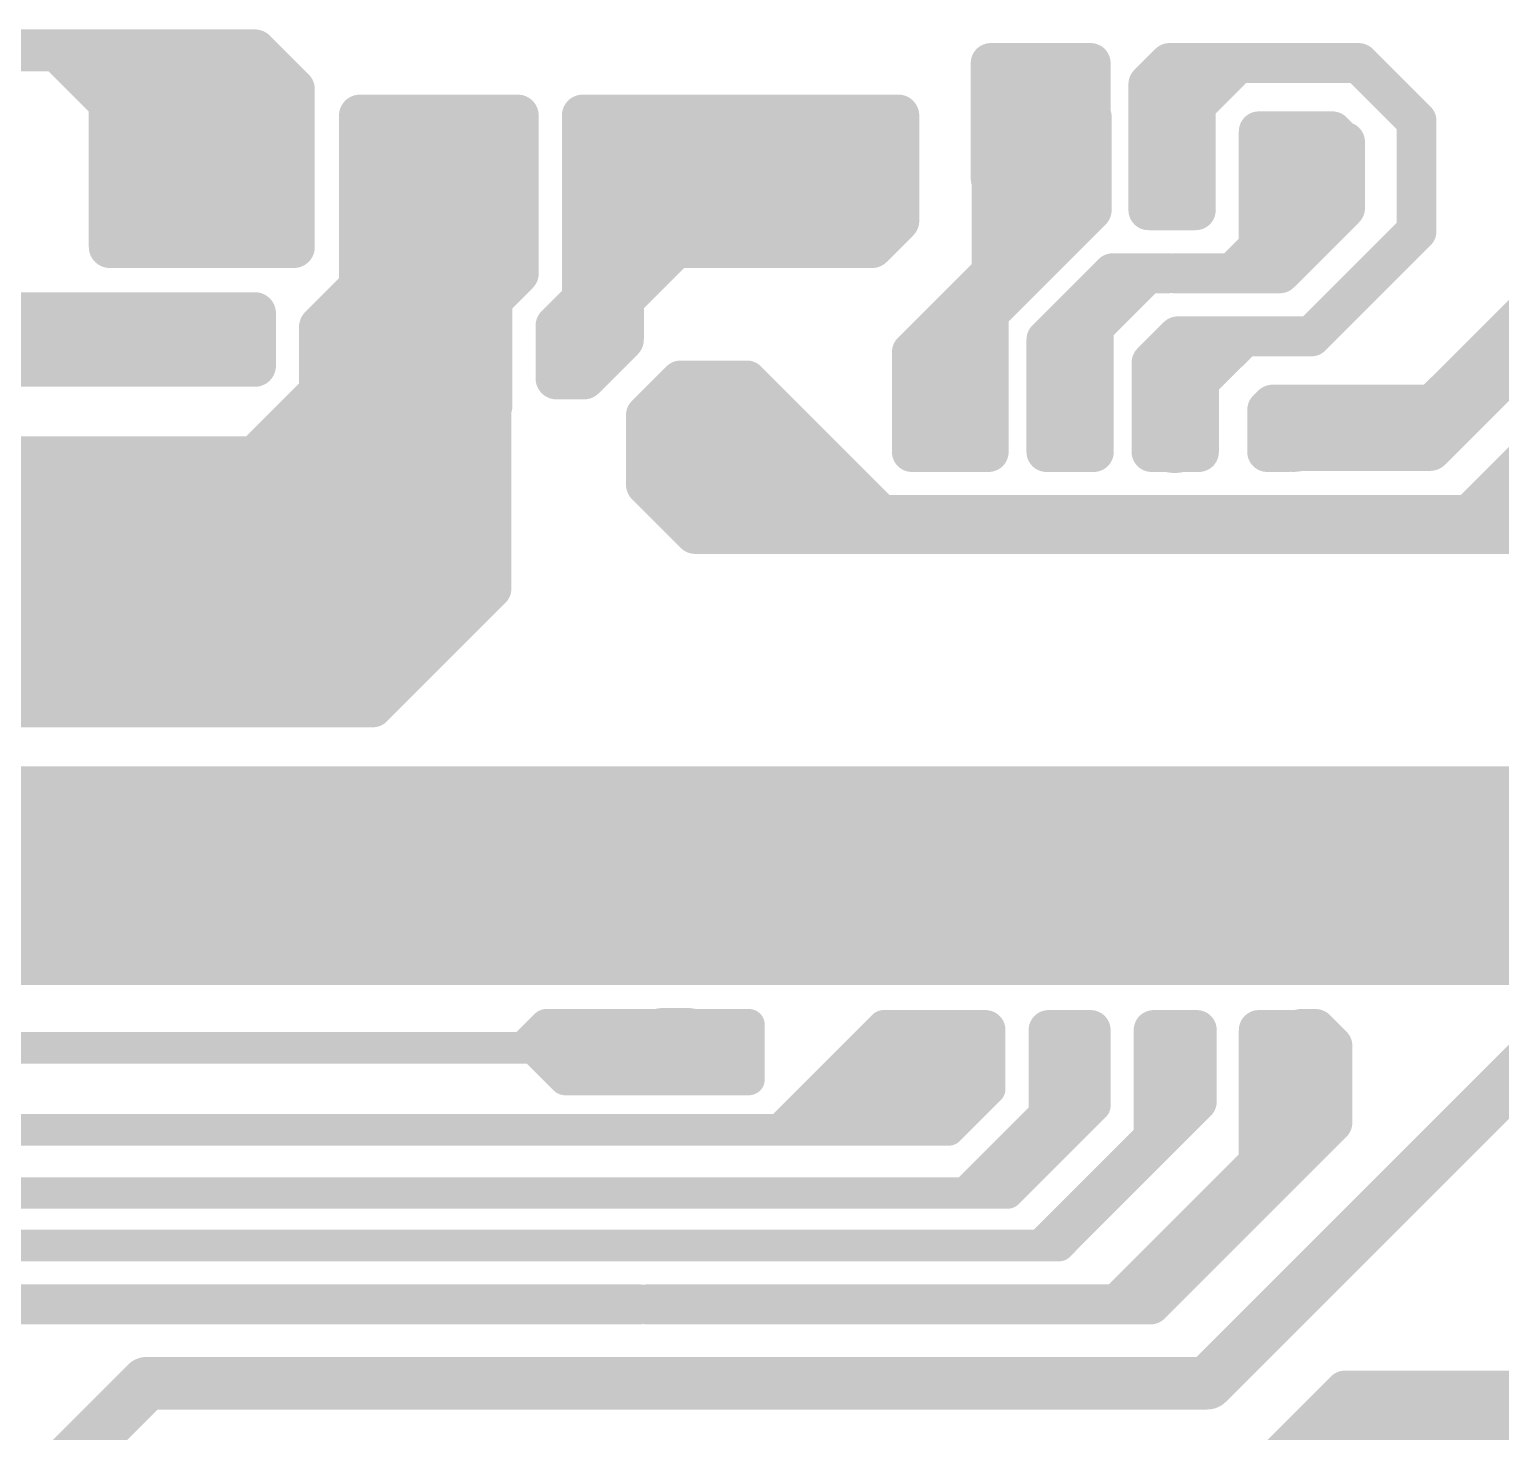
# Model space of a CAD drawing. Extents: x 13 to 23.9, y 0.2 to 11.6.
# Drawn here: x 17.61 to 19.01, y 10.198 to 11.532 of the extents above; entities that cross this region are included whole.
import ezdxf

# ---------------------------------------------------------------- set-up
doc = ezdxf.new("R2010")
doc.units = 0
doc.header["$MEASUREMENT"] = 0
doc.layers.add('BOTTOM', color=250, linetype='Continuous')
doc.layers.get('0').off()

# ---------------------------------------------------------------- blocks, each defined once
blk = doc.blocks.new('UNIT_DISC')
at = {"linetype": 'Continuous', "const_width": 0.5}
blk.add_lwpolyline([(0.25, 0, 1), (-0.25, 0, 1)], format="xyb", close=True, dxfattribs=at)
blk = doc.blocks.new('SHAPE_EL_780_780_0_0_0_0')
at = {"xscale": 0.078, "yscale": 0.078, "zscale": 0.078}
blk.add_blockref('UNIT_DISC', (0, 0), dxfattribs=at)
blk = doc.blocks.new('P_EX78Y78D16A')
at = {"layer": 'BOTTOM'}
blk.add_blockref('SHAPE_EL_780_780_0_0_0_0', (0, 0), dxfattribs=at)
blk = doc.blocks.new('J25')
for p in [(18.813, 11.15), (18.813, 10.55)]:
    blk.add_blockref('P_EX78Y78D16A', p)
blk = doc.blocks.new('SHAPE_OV_780_1000_0_0_0_0')
at = {"linetype": 'Continuous', "const_width": 0.078}
blk.add_lwpolyline([(0, -0.011), (0, 0.011)], dxfattribs=at)
at = {"xscale": 0.078, "yscale": 0.078, "zscale": 0.078}
for p in [(0, 0.011), (0, -0.011)]:
    blk.add_blockref('UNIT_DISC', p, dxfattribs=at)
blk = doc.blocks.new('P_OX78Y100D17A')
at = {"layer": 'BOTTOM'}
blk.add_blockref('SHAPE_OV_780_1000_0_0_0_0', (0, 0), dxfattribs=at)
blk = doc.blocks.new('Q18')
for p in [(18.6, 11.4), (18.7, 11.4), (18.8, 11.4)]:
    blk.add_blockref('P_OX78Y100D17A', p)
blk = doc.blocks.new('SHAPE_OV_1600_1300_0_0_0_0')
at = {"linetype": 'Continuous', "const_width": 0.13}
blk.add_lwpolyline([(-0.015, 0), (0.015, 0)], dxfattribs=at)
at = {"xscale": 0.13, "yscale": 0.13, "zscale": 0.13}
for p in [(-0.015, 0), (0.015, 0)]:
    blk.add_blockref('UNIT_DISC', p, dxfattribs=at)
blk = doc.blocks.new('P_OX160Y130D18A')
at = {"layer": 'BOTTOM'}
blk.add_blockref('SHAPE_OV_1600_1300_0_0_0_0', (0, 0), dxfattribs=at)
blk = doc.blocks.new('Q17')
for p in [(17.801, 11.399), (18, 11.4), (18.201, 11.399)]:
    blk.add_blockref('P_OX160Y130D18A', p)
blk = doc.blocks.new('SHAPE_EL_1100_1100_0_0_0_0')
at = {"xscale": 0.11, "yscale": 0.11, "zscale": 0.11}
blk.add_blockref('UNIT_DISC', (0, 0), dxfattribs=at)
blk = doc.blocks.new('P_EX110Y110D17A')
at = {"layer": 'BOTTOM'}
blk.add_blockref('SHAPE_EL_1100_1100_0_0_0_0', (0, 0), dxfattribs=at)
blk = doc.blocks.new('R42')
for p in [(18.362, 11.4), (18.362, 10.7)]:
    blk.add_blockref('P_EX110Y110D17A', p)
blk = doc.blocks.new('SHAPE_EL_1600_1600_0_0_0_0')
at = {"xscale": 0.16, "yscale": 0.16, "zscale": 0.16}
blk.add_blockref('UNIT_DISC', (0, 0), dxfattribs=at)
blk = doc.blocks.new('P_EX160Y160D18A')
at = {"layer": 'BOTTOM'}
blk.add_blockref('SHAPE_EL_1600_1600_0_0_0_0', (0, 0), dxfattribs=at)
blk = doc.blocks.new('FZ1')
for p in [(17.8, 10.975), (17.8, 10.075)]:
    blk.add_blockref('P_EX160Y160D18A', p)
blk = doc.blocks.new('J24')
for p in [(18.7, 11.149), (18.7, 10.549)]:
    blk.add_blockref('P_EX78Y78D16A', p)
blk = doc.blocks.new('J21')
for p in [(18.6, 11.15), (18.6, 10.55)]:
    blk.add_blockref('P_EX78Y78D16A', p)
blk = doc.blocks.new('J20')
for p in [(18.5, 11.15), (18.5, 10.55)]:
    blk.add_blockref('P_EX78Y78D16A', p)
blk = doc.blocks.new('J19')
for p in [(17.737, 11.237), (18.137, 11.237)]:
    blk.add_blockref('P_EX78Y78D16A', p)
blk = doc.blocks.new('SHAPE_OV_1000_780_0_0_0_0')
at = {"linetype": 'Continuous', "const_width": 0.078}
blk.add_lwpolyline([(-0.011, 0), (0.011, 0)], dxfattribs=at)
at = {"xscale": 0.078, "yscale": 0.078, "zscale": 0.078}
for p in [(-0.011, 0), (0.011, 0)]:
    blk.add_blockref('UNIT_DISC', p, dxfattribs=at)
blk = doc.blocks.new('P_OX100Y78D16A')
at = {"layer": 'BOTTOM'}
blk.add_blockref('SHAPE_OV_1000_780_0_0_0_0', (0, 0), dxfattribs=at)
blk = doc.blocks.new('J22')
for name, p in [('P_EX78Y78D16A', (18.225, 11.162)), ('P_OX100Y78D16A', (18.225, 10.562))]:
    blk.add_blockref(name, p)
blk = doc.blocks.new('POLY_S10_L2_26429')
at = {"layer": 'BOTTOM'}
for points in [[(16.987, 11.15), (17.137, 11.075), (16.975, 10.962)], [(17.087, 11.15), (17.137, 11.075), (16.987, 11.15)], [(17.387, 11.087), (17.312, 10.95), (17.137, 11.075)], [(17.45, 11.025), (17.312, 10.95), (17.387, 11.087)], [(16.975, 10.962), (17.137, 11.075), (17.312, 10.95)], [(17.675, 10.887), (17.312, 10.95), (17.687, 11.025)], [(17.687, 11.025), (17.312, 10.95), (17.45, 11.025)], [(17.375, 10.875), (17.312, 10.95), (17.675, 10.887)]]:
    blk.add_solid(points, dxfattribs=at)
blk = doc.blocks.new('POLY_S6_L2_26439')
at = {"layer": 'BOTTOM'}
for points in [[(17.812, 11.512), (17.862, 11.325), (17.637, 11.525)], [(17.637, 11.525), (17.862, 11.325), (17.687, 11.45)], [(17.862, 11.475), (17.862, 11.325), (17.812, 11.512)], [(17.687, 11.45), (17.862, 11.325), (17.687, 11.337)]]:
    blk.add_solid(points, dxfattribs=at)
blk = doc.blocks.new('POLY_S12_L2_26311')
at = {"layer": 'BOTTOM'}
for points in [[(18.075, 11.45), (18.05, 11.275), (17.925, 11.45)], [(17.925, 11.45), (18.05, 11.275), (17.925, 11.287)], [(18.087, 11.3), (18.05, 11.275), (18.075, 11.45)], [(17.887, 11.262), (17.925, 11.287), (17.887, 11.2)], [(17.925, 11.287), (18.05, 11.275), (17.887, 11.2)], [(18.05, 11), (17.837, 11.125), (18.05, 11.275)], [(17.887, 11.2), (18.05, 11.275), (17.837, 11.125)], [(17.325, 11.125), (17.837, 11.125), (17.462, 10.887)], [(17.462, 10.887), (17.837, 11.125), (17.937, 10.887)], [(17.937, 10.887), (17.837, 11.125), (18.05, 11)]]:
    blk.add_solid(points, dxfattribs=at)
blk = doc.blocks.new('POLY_S5_L2_26441')
at = {"layer": 'BOTTOM'}
for points in [[(18.45, 10.687), (17.525, 10.637), (18.287, 10.8)], [(18.287, 10.8), (17.525, 10.637), (17.537, 10.8)], [(18.45, 10.637), (17.525, 10.637), (18.45, 10.687)]]:
    blk.add_solid(points, dxfattribs=at)
blk = doc.blocks.new('POLY_S6_L2_26413')
at = {"layer": 'BOTTOM'}
for points in [[(19.35, 10.775), (18.19, 10.68), (19.27, 10.815)], [(19.27, 10.815), (18.19, 10.68), (18.8, 10.815)], [(18.8, 10.815), (18.19, 10.68), (18.21, 10.8)], [(19.26, 10.685), (18.19, 10.68), (19.35, 10.775)]]:
    blk.add_solid(points, dxfattribs=at)
blk = doc.blocks.new('POLY_S5_L2_26440')
at = {"layer": 'BOTTOM'}
for points in [[(18.437, 11.35), (18.15, 11.312), (18.437, 11.45)], [(18.437, 11.45), (18.15, 11.312), (18.15, 11.45)], [(18.412, 11.312), (18.15, 11.312), (18.437, 11.35)]]:
    blk.add_solid(points, dxfattribs=at)
blk = doc.blocks.new('POLY_S17_L2_26325')
at = {"layer": 'BOTTOM'}
for points in [[(18.875, 10.237), (19.112, 9.925), (18.787, 10.162)], [(19.262, 10.237), (19.112, 9.925), (18.875, 10.237)], [(19.337, 10.162), (19.112, 9.925), (19.262, 10.237)], [(18.375, 9.912), (18.625, 10.162), (18.387, 9.7)], [(18.387, 9.7), (18.625, 10.162), (18.475, 9.65)], [(18.475, 9.65), (18.625, 10.162), (18.487, 9.65)], [(18.487, 9.65), (18.625, 10.162), (18.512, 9.737)], [(18.512, 9.737), (18.625, 10.162), (18.525, 9.762)], [(18.525, 9.762), (18.625, 10.162), (18.762, 9.925)], [(18.787, 10.162), (19.112, 9.925), (18.625, 10.162)], [(19.112, 9.925), (18.762, 9.925), (18.625, 10.162)], [(19.337, 10), (19.112, 9.925), (19.337, 10.162)], [(19.262, 9.925), (19.112, 9.925), (19.337, 10)], [(18.612, 9.762), (18.525, 9.762), (18.762, 9.925)], [(18.512, 9.675), (18.487, 9.65), (18.512, 9.737)]]:
    blk.add_solid(points, dxfattribs=at)
blk = doc.blocks.new('POLY_S13_L2_26326')
at = {"layer": 'BOTTOM'}
for points in [[(20.05, 10.537), (19.437, 9.525), (19.35, 9.837)], [(20.15, 10.262), (19.437, 9.525), (20.05, 10.537)], [(20.112, 10.2), (19.437, 9.525), (20.15, 10.262)], [(18.812, 9.837), (19.35, 9.837), (18.687, 9.7)], [(19.35, 9.837), (19.437, 9.525), (18.687, 9.7)], [(18.512, 9.712), (18.662, 9.7), (18.425, 9.662)], [(18.425, 9.662), (18.662, 9.7), (18.425, 9.587)], [(18.425, 9.587), (18.662, 9.7), (18.475, 9.55)], [(18.475, 9.55), (18.662, 9.7), (18.537, 9.525)], [(18.537, 9.525), (18.662, 9.7), (19.437, 9.525)], [(18.687, 9.7), (19.437, 9.525), (18.662, 9.7)]]:
    blk.add_solid(points, dxfattribs=at)

msp = doc.modelspace()

# ---------------------------------------------------------------- linework, layer by layer
at = {"layer": 'BOTTOM', "linetype": 'Continuous'}
for points, const_width in [([(16.762, 11.512), (17.825, 11.512)], 0.04), ([(17.637, 11.512), (17.687, 11.462)], 0.04), ([(17.825, 11.512), (17.862, 11.475)], 0.04), ([(18.525, 11.5), (18.595, 11.5)], 0.038), ([(18.525, 11.39), (18.525, 11.5)], 0.038), ([(18.53, 11.475), (18.555, 11.5)], 0.038), ([(18.555, 11.5), (18.62, 11.5)], 0.038), ([(18.62, 11.395), (18.62, 11.5)], 0.038), ([(18.675, 11.48), (18.695, 11.5)], 0.038), ([(18.695, 11.5), (18.79, 11.5)], 0.038), ([(18.7, 11.462), (18.738, 11.5)], 0.038), ([(18.72, 11.46), (18.76, 11.5)], 0.038), ([(18.738, 11.5), (18.875, 11.5)], 0.038), ([(18.76, 11.5), (18.825, 11.5)], 0.038), ([(18.875, 11.5), (18.93, 11.445)], 0.038), ([(17.862, 11.325), (17.862, 11.475)], 0.04), ([(18.56, 11.425), (18.56, 11.48)], 0.038), ([(18.56, 11.48), (18.595, 11.48)], 0.038), ([(18.595, 11.425), (18.595, 11.48)], 0.038), ([(18.675, 11.36), (18.675, 11.48)], 0.038), ([(17.687, 11.325), (17.687, 11.462)], 0.04), ([(18.62, 11.36), (18.62, 11.465)], 0.038), ([(18.7, 11.4), (18.7, 11.462)], 0.038), ([(18.72, 11.405), (18.72, 11.46)], 0.038), ([(17.925, 11.45), (18.012, 11.45)], 0.04), ([(17.925, 11.213), (17.925, 11.45)], 0.04), ([(17.987, 11.45), (18.075, 11.45)], 0.04), ([(18.075, 11.3), (18.075, 11.45)], 0.04), ([(18.137, 11.325), (18.137, 11.45)], 0.04), ([(18.137, 11.45), (18.225, 11.45)], 0.04), ([(18.212, 11.45), (18.437, 11.45)], 0.04), ([(18.437, 11.35), (18.437, 11.45)], 0.04), ([(18.621, 11.36), (18.621, 11.449)], 0.038), ([(18.694, 11.446), (18.695, 11.445)], 0.038), ([(18.695, 11.381), (18.695, 11.445)], 0.038), ([(18.93, 11.34), (18.93, 11.445)], 0.038), ([(18.78, 11.375), (18.78, 11.435)], 0.038), ([(18.78, 11.435), (18.85, 11.435)], 0.038), ([(18.85, 11.435), (18.86, 11.425)], 0.038), ([(17.862, 11.325), (17.862, 11.425)], 0.04), ([(18.56, 11.425), (18.565, 11.425)], 0.038), ([(18.565, 11.425), (18.585, 11.425)], 0.038), ([(18.585, 11.425), (18.59, 11.42)], 0.038), ([(18.675, 11.387), (18.675, 11.425)], 0.038), ([(18.825, 11.365), (18.825, 11.42)], 0.038), ([(18.86, 11.365), (18.86, 11.425)], 0.038), ([(18.862, 11.362), (18.862, 11.425)], 0.038), ([(18.526, 11.293), (18.526, 11.41)], 0.038), ([(18.72, 11.36), (18.72, 11.405)], 0.038), ([(18.55, 11.4), (18.6, 11.4)], 0.038), ([(18.78, 11.325), (18.78, 11.4)], 0.038), ([(18.8, 11.325), (18.8, 11.4)], 0.038), ([(18.555, 11.375), (18.6, 11.375)], 0.038), ([(18.524, 11.263), (18.621, 11.36)], 0.038), ([(18.555, 11.36), (18.62, 11.36)], 0.038), ([(18.675, 11.36), (18.72, 11.36)], 0.038), ([(18.795, 11.3), (18.86, 11.365)], 0.038), ([(18.8, 11.3), (18.862, 11.362)], 0.038), ([(18.943, 11.132), (19.174, 11.363)], 0.04), ([(18.96, 11.15), (19.18, 11.37)], 0.038), ([(18.137, 11.275), (18.137, 11.35)], 0.04), ([(18.412, 11.325), (18.437, 11.35)], 0.04), ([(18.45, 11.225), (18.575, 11.35)], 0.038), ([(18.162, 11.3), (18.199, 11.337)], 0.04), ([(18.175, 11.275), (18.237, 11.337)], 0.04), ([(18.199, 11.337), (18.225, 11.337)], 0.04), ([(18.83, 11.24), (18.93, 11.34)], 0.038), ([(17.687, 11.325), (17.862, 11.325)], 0.04), ([(18.137, 11.325), (18.412, 11.325)], 0.04), ([(18.755, 11.3), (18.78, 11.325)], 0.038), ([(18.775, 11.3), (18.8, 11.325)], 0.038), ([(18.945, 11.175), (19.095, 11.325)], 0.038), ([(17.887, 11.249), (17.95, 11.312)], 0.04), ([(18.05, 11.275), (18.075, 11.3)], 0.04), ([(18.162, 11.262), (18.162, 11.3)], 0.04), ([(18.452, 11.219), (18.526, 11.293)], 0.038), ([(18.578, 11.237), (18.641, 11.3)], 0.038), ([(18.622, 11.248), (18.674, 11.3)], 0.038), ([(18.641, 11.3), (18.694, 11.3)], 0.038), ([(18.7, 11.3), (18.8, 11.3)], 0.038), ([(18.05, 11.174), (18.05, 11.275)], 0.04), ([(18.112, 11.25), (18.137, 11.275)], 0.04), ([(18.175, 11.237), (18.175, 11.275)], 0.04), ([(18.523, 11.13), (18.523, 11.275)], 0.038), ([(18.623, 11.13), (18.623, 11.275)], 0.038), ([(17.137, 11.262), (17.825, 11.262)], 0.04), ([(17.825, 11.212), (17.825, 11.262)], 0.04), ([(18.137, 11.237), (18.162, 11.262)], 0.04), ([(18.98, 11.07), (19.175, 11.265)], 0.038), ([(17.887, 11.187), (17.887, 11.249)], 0.04), ([(18.112, 11.2), (18.112, 11.25)], 0.04), ([(17.162, 11.237), (17.725, 11.237)], 0.04), ([(17.162, 11.237), (17.787, 11.237)], 0.04), ([(18.138, 11.2), (18.175, 11.237)], 0.04), ([(18.5, 11.205), (18.5, 11.24)], 0.038), ([(18.578, 11.212), (18.578, 11.237)], 0.038), ([(18.578, 11.23), (18.578, 11.235)], 0.038), ([(18.598, 11.155), (18.598, 11.235)], 0.038), ([(18.678, 11.215), (18.703, 11.24)], 0.038), ([(18.703, 11.24), (18.788, 11.24)], 0.038), ([(18.71, 11.184), (18.766, 11.24)], 0.038), ([(18.787, 11.24), (18.83, 11.24)], 0.038), ([(18.05, 11), (18.05, 11.225)], 0.038), ([(18.45, 11.13), (18.45, 11.225)], 0.038), ([(18.578, 11.145), (18.578, 11.23)], 0.038), ([(18.698, 11.21), (18.713, 11.225)], 0.038), ([(17.15, 11.212), (17.825, 11.212)], 0.04), ([(17.837, 11.125), (17.925, 11.213)], 0.04), ([(18.468, 11.138), (18.468, 11.209)], 0.038), ([(18.488, 11.15), (18.488, 11.212)], 0.038), ([(18.52, 11.13), (18.52, 11.218)], 0.038), ([(18.58, 11.194), (18.593, 11.207)], 0.038), ([(18.678, 11.13), (18.678, 11.215)], 0.038), ([(18.698, 11.13), (18.698, 11.21)], 0.038), ([(18.112, 11.2), (18.138, 11.2)], 0.04), ([(18.197, 11.165), (18.23, 11.198)], 0.038), ([(18.23, 11.198), (18.293, 11.198)], 0.038), ([(18.293, 11.198), (18.421, 11.07)], 0.038), ([(18.578, 11.135), (18.578, 11.2)], 0.038), ([(18.58, 11.134), (18.58, 11.194)], 0.038), ([(18.6, 11.15), (18.6, 11.2)], 0.038), ([(18.723, 11.13), (18.723, 11.2)], 0.038), ([(17.825, 11.125), (17.887, 11.187)], 0.04), ([(18.197, 11.118), (18.197, 11.165)], 0.038), ([(18.221, 11.147), (18.244, 11.17)], 0.038), ([(18.244, 11.17), (18.286, 11.17)], 0.038), ([(18.286, 11.17), (18.374, 11.082)], 0.038), ([(18.788, 11.17), (18.793, 11.175)], 0.038), ([(18.788, 11.13), (18.788, 11.17)], 0.038), ([(18.793, 11.175), (18.968, 11.175)], 0.038), ([(18.578, 11.13), (18.578, 11.155)], 0.038), ([(18.808, 11.155), (18.918, 11.155)], 0.038), ([(18.813, 11.15), (18.913, 11.15)], 0.038), ([(18.9, 11.151), (18.95, 11.151)], 0.04), ([(18.221, 11.147), (18.279, 11.147)], 0.038), ([(18.252, 11.141), (18.294, 11.099)], 0.04), ([(18.279, 11.147), (18.342, 11.084)], 0.038), ([(18.58, 11.13), (18.58, 11.149)], 0.038), ([(18.678, 11.13), (18.678, 11.14)], 0.038), ([(17.012, 11.125), (17.837, 11.125)], 0.04), ([(17.687, 11.125), (17.825, 11.125)], 0.04), ([(18.198, 11.099), (18.198, 11.125)], 0.04), ([(18.45, 11.13), (18.47, 11.13)], 0.038), ([(18.453, 11.13), (18.523, 11.13)], 0.038), ([(18.463, 11.13), (18.523, 11.13)], 0.038), ([(18.578, 11.13), (18.578, 11.135)], 0.038), ([(18.578, 11.13), (18.623, 11.13)], 0.038), ([(18.678, 11.13), (18.723, 11.13)], 0.038), ([(18.788, 11.13), (18.808, 11.13)], 0.038), ([(18.794, 11.132), (18.943, 11.132)], 0.04), ([(18.197, 11.118), (18.263, 11.118)], 0.038), ([(18.263, 11.118), (18.311, 11.07)], 0.038), ([(18.198, 11.099), (18.244, 11.053)], 0.04), ([(18.238, 11.101), (18.286, 11.053)], 0.04), ([(18.294, 11.099), (18.32, 11.099)], 0.04), ([(18.374, 11.082), (18.394, 11.082)], 0.038), ([(18.311, 11.07), (18.431, 11.07)], 0.038), ([(18.421, 11.07), (18.437, 11.07)], 0.038), ([(18.432, 11.07), (18.615, 11.07)], 0.038), ([(18.59, 11.07), (18.98, 11.07)], 0.038), ([(18.758, 11.07), (18.853, 11.07)], 0.038), ([(18.89, 11.07), (19.07, 11.07)], 0.038), ([(18.244, 11.053), (18.314, 11.053)], 0.04), ([(18.286, 11.053), (18.314, 11.053)], 0.04), ([(18.3, 11.053), (19.052, 11.053)], 0.04), ([(17.395, 11.01), (17.695, 11.01)], 0.038), ([(16.666, 11.002), (17.654, 11.002)], 0.038), ([(17.937, 10.887), (18.05, 11)], 0.038), ([(17.345, 10.935), (17.612, 10.935)], 0.038), ([(17.362, 10.887), (17.937, 10.887)], 0.038), ([(17.399, 10.812), (18.1, 10.812)], 0.038), ([(18.1, 10.812), (18.975, 10.812)], 0.038), ([(18.952, 10.812), (19.707, 10.812)], 0.038), ([(18.514, 10.794), (18.833, 10.794)], 0.03), ([(18.788, 10.775), (19.088, 10.775)], 0.038), ([(18.988, 10.75), (20.063, 10.75)], 0.038), ([(18.99, 10.751), (19.171, 10.751)], 0.038), ([(18.969, 10.736), (19.185, 10.736)], 0.026), ([(17.504, 10.711), (17.706, 10.711)], 0.04), ([(17.38, 10.685), (17.69, 10.685)], 0.038), ([(18.23, 10.685), (19.1, 10.685)], 0.038), ([(17.633, 10.64), (17.67, 10.677)], 0.026), ([(18.353, 10.663), (19.759, 10.663)], 0.038), ([(17.396, 10.658), (17.649, 10.658)], 0.026), ([(17.329, 10.64), (17.633, 10.64)], 0.026), ([(17.345, 10.638), (18.431, 10.638)], 0.03), ([(18.386, 10.642), (19.802, 10.642)], 0.038), ([(18.083, 10.566), (18.102, 10.585)], 0.03), ([(18.102, 10.585), (18.228, 10.585)], 0.03), ([(18.207, 10.585), (18.295, 10.585)], 0.03), ([(18.295, 10.533), (18.295, 10.585)], 0.03), ([(18.329, 10.49), (18.423, 10.584)], 0.03), ([(18.423, 10.584), (18.462, 10.584)], 0.03), ([(18.441, 10.58), (18.52, 10.58)], 0.038), ([(18.438, 10.584), (18.487, 10.584)], 0.03), ([(18.52, 10.564), (18.52, 10.58)], 0.038), ([(18.58, 10.58), (18.62, 10.58)], 0.038), ([(18.58, 10.506), (18.58, 10.58)], 0.038), ([(18.62, 10.512), (18.62, 10.58)], 0.038), ([(18.68, 10.568), (18.68, 10.58)], 0.038), ([(18.68, 10.58), (18.721, 10.58)], 0.038), ([(18.721, 10.512), (18.721, 10.58)], 0.038), ([(18.78, 10.58), (18.82, 10.58)], 0.038), ([(18.78, 10.448), (18.78, 10.58)], 0.038), ([(18.78, 10.501), (18.78, 10.58)], 0.038), ([(18.811, 10.583), (18.835, 10.583)], 0.03), ([(18.82, 10.581), (18.834, 10.581)], 0.038), ([(18.832, 10.496), (18.832, 10.576)], 0.038), ([(18.834, 10.581), (18.85, 10.565)], 0.038), ([(18.087, 10.566), (18.12, 10.533)], 0.03), ([(18.52, 10.531), (18.52, 10.568)], 0.038), ([(18.6, 10.55), (18.6, 10.562)], 0.048), ([(18.676, 10.478), (18.676, 10.566)], 0.03), ([(18.697, 10.508), (18.697, 10.563)], 0.038), ([(18.85, 10.492), (18.85, 10.565)], 0.038), ([(17.453, 10.563), (18.195, 10.563)], 0.03), ([(18.181, 10.559), (18.278, 10.559)], 0.03), ([(18.414, 10.56), (18.464, 10.56)], 0.03), ([(18.444, 10.556), (18.506, 10.556)], 0.03), ([(18.741, 10.254), (19.036, 10.549)], 0.05), ([(18.815, 10.452), (18.815, 10.554)], 0.03), ([(18.117, 10.548), (18.197, 10.548)], 0.03), ([(18.524, 10.524), (18.524, 10.539)], 0.03), ([(18.524, 10.525), (18.524, 10.538)], 0.03), ([(18.599, 10.515), (18.599, 10.539)], 0.038), ([(18.797, 10.486), (18.797, 10.55)], 0.026), ([(18.12, 10.533), (18.295, 10.533)], 0.03), ([(18.404, 10.536), (18.496, 10.536)], 0.03), ([(18.485, 10.485), (18.524, 10.524)], 0.03), ([(18.501, 10.425), (18.605, 10.529)], 0.03), ([(18.512, 10.523), (18.52, 10.531)], 0.038), ([(18.517, 10.518), (18.524, 10.525)], 0.03), ([(18.524, 10.525), (18.524, 10.537)], 0.03), ([(18.623, 10.511), (18.623, 10.53)], 0.03), ([(18.623, 10.511), (18.623, 10.53)], 0.03), ([(18.624, 10.508), (18.624, 10.534)], 0.03), ([(18.379, 10.521), (18.395, 10.505)], 0.03), ([(18.379, 10.521), (18.492, 10.521)], 0.03), ([(18.541, 10.465), (18.59, 10.514)], 0.03), ([(18.577, 10.465), (18.623, 10.511)], 0.03), ([(18.592, 10.383), (18.721, 10.512)], 0.038), ([(18.353, 10.505), (18.473, 10.505)], 0.03), ([(18.395, 10.505), (18.474, 10.505)], 0.03), ([(18.473, 10.505), (18.474, 10.505)], 0.03), ([(18.541, 10.425), (18.624, 10.508)], 0.03), ([(18.677, 10.319), (18.85, 10.492)], 0.038), ([(18.78, 10.501), (18.791, 10.49)], 0.038), ([(17.448, 10.485), (17.639, 10.485)], 0.03), ([(17.603, 10.485), (18.485, 10.485)], 0.03), ([(18.572, 10.375), (18.688, 10.491)], 0.03), ([(18.65, 10.326), (18.807, 10.483)], 0.03), ([(18.613, 10.415), (18.676, 10.478)], 0.03), ([(18.645, 10.319), (18.8, 10.474)], 0.038), ([(18.562, 10.465), (18.577, 10.465)], 0.03), ([(18.693, 10.361), (18.78, 10.448)], 0.038), ([(17.455, 10.425), (18.154, 10.425)], 0.03), ([(18.154, 10.425), (18.501, 10.425)], 0.03), ([(18.433, 10.425), (18.541, 10.425)], 0.03), ([(17.475, 10.375), (18.174, 10.375)], 0.03), ([(18.174, 10.375), (18.572, 10.375)], 0.03), ([(18.438, 10.375), (18.59, 10.375)], 0.03), ([(18.59, 10.375), (18.594, 10.379)], 0.03), ([(17.499, 10.319), (18.191, 10.319)], 0.038), ([(18.198, 10.319), (18.645, 10.319)], 0.038), ([(18.495, 10.319), (18.677, 10.319)], 0.038), ([(18.731, 10.244), (18.741, 10.254)], 0.05), ([(17.483, 10.005), (17.722, 10.244)], 0.05), ([(17.722, 10.244), (17.735, 10.244)], 0.05), ([(17.735, 10.244), (18.175, 10.244)], 0.05), ([(18.171, 10.244), (18.731, 10.244)], 0.05), ([(18.787, 10.162), (18.862, 10.237)], 0.038), ([(18.862, 10.237), (19.262, 10.237)], 0.038)]:
    msp.add_lwpolyline(points, dxfattribs=dict(at, const_width=const_width))

# ---------------------------------------------------------------- block references
for name in ['POLY_S6_L2_26439', 'Q17', 'POLY_S12_L2_26311', 'POLY_S5_L2_26440', 'R42', 'Q18', 'J19', 'J22', 'J20', 'J21', 'J24', 'J25', 'POLY_S10_L2_26429', 'FZ1', 'POLY_S6_L2_26413', 'POLY_S5_L2_26441', 'POLY_S13_L2_26326', 'POLY_S17_L2_26325']:
    msp.add_blockref(name, (0, 0))
at = {"layer": 'BOTTOM'}
for p, xscale, yscale, zscale in [((17.637, 11.512), 0.04, 0.04, 0.04), ((17.825, 11.512), 0.04, 0.04, 0.04), ((17.825, 11.512), 0.04, 0.04, 0.04), ((18.525, 11.5), 0.038, 0.038, 0.038), ((18.525, 11.5), 0.038, 0.038, 0.038), ((18.555, 11.5), 0.038, 0.038, 0.038), ((18.555, 11.5), 0.038, 0.038, 0.038), ((18.595, 11.5), 0.038, 0.038, 0.038), ((18.62, 11.5), 0.038, 0.038, 0.038), ((18.62, 11.5), 0.038, 0.038, 0.038), ((18.695, 11.5), 0.038, 0.038, 0.038), ((18.695, 11.5), 0.038, 0.038, 0.038), ((18.738, 11.5), 0.038, 0.038, 0.038), ((18.738, 11.5), 0.038, 0.038, 0.038), ((18.76, 11.5), 0.038, 0.038, 0.038), ((18.76, 11.5), 0.038, 0.038, 0.038), ((18.79, 11.5), 0.038, 0.038, 0.038), ((18.825, 11.5), 0.038, 0.038, 0.038), ((18.875, 11.5), 0.038, 0.038, 0.038), ((18.875, 11.5), 0.038, 0.038, 0.038), ((17.862, 11.475), 0.04, 0.04, 0.04), ((17.862, 11.475), 0.04, 0.04, 0.04), ((18.53, 11.475), 0.038, 0.038, 0.038), ((18.56, 11.48), 0.038, 0.038, 0.038), ((18.56, 11.48), 0.038, 0.038, 0.038), ((18.595, 11.48), 0.038, 0.038, 0.038), ((18.595, 11.48), 0.038, 0.038, 0.038), ((18.675, 11.48), 0.038, 0.038, 0.038), ((18.675, 11.48), 0.038, 0.038, 0.038), ((17.687, 11.462), 0.04, 0.04, 0.04), ((17.687, 11.462), 0.04, 0.04, 0.04), ((18.62, 11.465), 0.038, 0.038, 0.038), ((18.7, 11.462), 0.038, 0.038, 0.038), ((18.7, 11.462), 0.038, 0.038, 0.038), ((18.72, 11.46), 0.038, 0.038, 0.038), ((18.72, 11.46), 0.038, 0.038, 0.038), ((17.925, 11.45), 0.04, 0.04, 0.04), ((17.925, 11.45), 0.04, 0.04, 0.04), ((17.987, 11.45), 0.04, 0.04, 0.04), ((18.012, 11.45), 0.04, 0.04, 0.04), ((18.075, 11.45), 0.04, 0.04, 0.04), ((18.075, 11.45), 0.04, 0.04, 0.04), ((18.137, 11.45), 0.04, 0.04, 0.04), ((18.137, 11.45), 0.04, 0.04, 0.04), ((18.212, 11.45), 0.04, 0.04, 0.04), ((18.225, 11.45), 0.04, 0.04, 0.04), ((18.437, 11.45), 0.04, 0.04, 0.04), ((18.437, 11.45), 0.04, 0.04, 0.04), ((18.621, 11.449), 0.038, 0.038, 0.038), ((18.694, 11.446), 0.038, 0.038, 0.038), ((18.695, 11.445), 0.038, 0.038, 0.038), ((18.695, 11.445), 0.038, 0.038, 0.038), ((18.93, 11.445), 0.038, 0.038, 0.038), ((18.93, 11.445), 0.038, 0.038, 0.038), ((18.78, 11.435), 0.038, 0.038, 0.038), ((18.78, 11.435), 0.038, 0.038, 0.038), ((18.85, 11.435), 0.038, 0.038, 0.038), ((18.85, 11.435), 0.038, 0.038, 0.038), ((17.862, 11.425), 0.04, 0.04, 0.04), ((18.56, 11.425), 0.038, 0.038, 0.038), ((18.56, 11.425), 0.038, 0.038, 0.038), ((18.565, 11.425), 0.038, 0.038, 0.038), ((18.565, 11.425), 0.038, 0.038, 0.038), ((18.585, 11.425), 0.038, 0.038, 0.038), ((18.585, 11.425), 0.038, 0.038, 0.038), ((18.59, 11.42), 0.038, 0.038, 0.038), ((18.595, 11.425), 0.038, 0.038, 0.038), ((18.675, 11.425), 0.038, 0.038, 0.038), ((18.825, 11.42), 0.038, 0.038, 0.038), ((18.86, 11.425), 0.038, 0.038, 0.038), ((18.86, 11.425), 0.038, 0.038, 0.038), ((18.862, 11.425), 0.038, 0.038, 0.038), ((18.526, 11.41), 0.038, 0.038, 0.038), ((18.72, 11.405), 0.038, 0.038, 0.038), ((18.72, 11.405), 0.038, 0.038, 0.038), ((18.525, 11.39), 0.038, 0.038, 0.038), ((18.55, 11.4), 0.038, 0.038, 0.038), ((18.6, 11.4), 0.038, 0.038, 0.038), ((18.62, 11.395), 0.038, 0.038, 0.038), ((18.675, 11.387), 0.038, 0.038, 0.038), ((18.7, 11.4), 0.038, 0.038, 0.038), ((18.78, 11.4), 0.038, 0.038, 0.038), ((18.8, 11.4), 0.038, 0.038, 0.038), ((18.555, 11.375), 0.038, 0.038, 0.038), ((18.6, 11.375), 0.038, 0.038, 0.038), ((18.695, 11.381), 0.038, 0.038, 0.038), ((18.78, 11.375), 0.038, 0.038, 0.038), ((18.555, 11.36), 0.038, 0.038, 0.038), ((18.62, 11.36), 0.038, 0.038, 0.038), ((18.62, 11.36), 0.038, 0.038, 0.038), ((18.621, 11.36), 0.038, 0.038, 0.038), ((18.621, 11.36), 0.038, 0.038, 0.038), ((18.675, 11.36), 0.038, 0.038, 0.038), ((18.675, 11.36), 0.038, 0.038, 0.038), ((18.72, 11.36), 0.038, 0.038, 0.038), ((18.72, 11.36), 0.038, 0.038, 0.038), ((18.825, 11.365), 0.038, 0.038, 0.038), ((18.86, 11.365), 0.038, 0.038, 0.038), ((18.86, 11.365), 0.038, 0.038, 0.038), ((18.862, 11.362), 0.038, 0.038, 0.038), ((18.862, 11.362), 0.038, 0.038, 0.038), ((18.137, 11.35), 0.04, 0.04, 0.04), ((18.437, 11.35), 0.04, 0.04, 0.04), ((18.437, 11.35), 0.04, 0.04, 0.04), ((18.575, 11.35), 0.038, 0.038, 0.038), ((18.199, 11.337), 0.04, 0.04, 0.04), ((18.199, 11.337), 0.04, 0.04, 0.04), ((18.225, 11.337), 0.04, 0.04, 0.04), ((18.237, 11.337), 0.04, 0.04, 0.04), ((18.93, 11.34), 0.038, 0.038, 0.038), ((18.93, 11.34), 0.038, 0.038, 0.038), ((17.687, 11.325), 0.04, 0.04, 0.04), ((17.687, 11.325), 0.04, 0.04, 0.04), ((17.862, 11.325), 0.04, 0.04, 0.04), ((17.862, 11.325), 0.04, 0.04, 0.04), ((17.862, 11.325), 0.04, 0.04, 0.04), ((18.137, 11.325), 0.04, 0.04, 0.04), ((18.137, 11.325), 0.04, 0.04, 0.04), ((18.412, 11.325), 0.04, 0.04, 0.04), ((18.412, 11.325), 0.04, 0.04, 0.04), ((18.78, 11.325), 0.038, 0.038, 0.038), ((18.78, 11.325), 0.038, 0.038, 0.038), ((18.8, 11.325), 0.038, 0.038, 0.038), ((18.8, 11.325), 0.038, 0.038, 0.038), ((17.95, 11.312), 0.04, 0.04, 0.04), ((18.075, 11.3), 0.04, 0.04, 0.04), ((18.075, 11.3), 0.04, 0.04, 0.04), ((18.162, 11.3), 0.04, 0.04, 0.04), ((18.162, 11.3), 0.04, 0.04, 0.04), ((18.526, 11.293), 0.038, 0.038, 0.038), ((18.526, 11.293), 0.038, 0.038, 0.038), ((18.641, 11.3), 0.038, 0.038, 0.038), ((18.641, 11.3), 0.038, 0.038, 0.038), ((18.674, 11.3), 0.038, 0.038, 0.038), ((18.694, 11.3), 0.038, 0.038, 0.038), ((18.7, 11.3), 0.038, 0.038, 0.038), ((18.755, 11.3), 0.038, 0.038, 0.038), ((18.775, 11.3), 0.038, 0.038, 0.038), ((18.795, 11.3), 0.038, 0.038, 0.038), ((18.8, 11.3), 0.038, 0.038, 0.038), ((18.8, 11.3), 0.038, 0.038, 0.038), ((18.05, 11.275), 0.04, 0.04, 0.04), ((18.05, 11.275), 0.04, 0.04, 0.04), ((18.137, 11.275), 0.04, 0.04, 0.04), ((18.137, 11.275), 0.04, 0.04, 0.04), ((18.175, 11.275), 0.04, 0.04, 0.04), ((18.175, 11.275), 0.04, 0.04, 0.04), ((18.523, 11.275), 0.038, 0.038, 0.038), ((18.623, 11.275), 0.038, 0.038, 0.038), ((17.825, 11.262), 0.04, 0.04, 0.04), ((17.825, 11.262), 0.04, 0.04, 0.04), ((18.162, 11.262), 0.04, 0.04, 0.04), ((18.162, 11.262), 0.04, 0.04, 0.04), ((18.524, 11.263), 0.038, 0.038, 0.038), ((17.887, 11.249), 0.04, 0.04, 0.04), ((17.887, 11.249), 0.04, 0.04, 0.04), ((18.112, 11.25), 0.04, 0.04, 0.04), ((18.112, 11.25), 0.04, 0.04, 0.04), ((18.622, 11.248), 0.038, 0.038, 0.038), ((17.725, 11.237), 0.04, 0.04, 0.04), ((17.787, 11.237), 0.04, 0.04, 0.04), ((18.137, 11.237), 0.04, 0.04, 0.04), ((18.175, 11.237), 0.04, 0.04, 0.04), ((18.175, 11.237), 0.04, 0.04, 0.04), ((18.5, 11.24), 0.038, 0.038, 0.038), ((18.578, 11.237), 0.038, 0.038, 0.038), ((18.578, 11.237), 0.038, 0.038, 0.038), ((18.578, 11.235), 0.038, 0.038, 0.038), ((18.598, 11.235), 0.038, 0.038, 0.038), ((18.703, 11.24), 0.038, 0.038, 0.038), ((18.703, 11.24), 0.038, 0.038, 0.038), ((18.766, 11.24), 0.038, 0.038, 0.038), ((18.787, 11.24), 0.038, 0.038, 0.038), ((18.788, 11.24), 0.038, 0.038, 0.038), ((18.83, 11.24), 0.038, 0.038, 0.038), ((18.83, 11.24), 0.038, 0.038, 0.038), ((18.05, 11.225), 0.038, 0.038, 0.038), ((18.45, 11.225), 0.038, 0.038, 0.038), ((18.45, 11.225), 0.038, 0.038, 0.038), ((18.452, 11.219), 0.038, 0.038, 0.038), ((18.578, 11.23), 0.038, 0.038, 0.038), ((18.578, 11.23), 0.038, 0.038, 0.038), ((18.713, 11.225), 0.038, 0.038, 0.038), ((17.825, 11.212), 0.04, 0.04, 0.04), ((17.825, 11.212), 0.04, 0.04, 0.04), ((17.925, 11.213), 0.04, 0.04, 0.04), ((17.925, 11.213), 0.04, 0.04, 0.04), ((18.468, 11.209), 0.038, 0.038, 0.038), ((18.488, 11.212), 0.038, 0.038, 0.038), ((18.5, 11.205), 0.038, 0.038, 0.038), ((18.52, 11.218), 0.038, 0.038, 0.038), ((18.578, 11.212), 0.038, 0.038, 0.038), ((18.593, 11.207), 0.038, 0.038, 0.038), ((18.678, 11.215), 0.038, 0.038, 0.038), ((18.678, 11.215), 0.038, 0.038, 0.038), ((18.698, 11.21), 0.038, 0.038, 0.038), ((18.698, 11.21), 0.038, 0.038, 0.038), ((18.112, 11.2), 0.04, 0.04, 0.04), ((18.112, 11.2), 0.04, 0.04, 0.04), ((18.138, 11.2), 0.04, 0.04, 0.04), ((18.138, 11.2), 0.04, 0.04, 0.04), ((18.23, 11.198), 0.038, 0.038, 0.038), ((18.23, 11.198), 0.038, 0.038, 0.038), ((18.293, 11.198), 0.038, 0.038, 0.038), ((18.293, 11.198), 0.038, 0.038, 0.038), ((18.578, 11.2), 0.038, 0.038, 0.038), ((18.58, 11.194), 0.038, 0.038, 0.038), ((18.58, 11.194), 0.038, 0.038, 0.038), ((18.6, 11.2), 0.038, 0.038, 0.038), ((18.723, 11.2), 0.038, 0.038, 0.038), ((17.887, 11.187), 0.04, 0.04, 0.04), ((17.887, 11.187), 0.04, 0.04, 0.04), ((18.71, 11.184), 0.038, 0.038, 0.038), ((18.05, 11.174), 0.04, 0.04, 0.04), ((18.197, 11.165), 0.038, 0.038, 0.038), ((18.197, 11.165), 0.038, 0.038, 0.038), ((18.244, 11.17), 0.038, 0.038, 0.038), ((18.244, 11.17), 0.038, 0.038, 0.038), ((18.286, 11.17), 0.038, 0.038, 0.038), ((18.286, 11.17), 0.038, 0.038, 0.038), ((18.788, 11.17), 0.038, 0.038, 0.038), ((18.788, 11.17), 0.038, 0.038, 0.038), ((18.793, 11.175), 0.038, 0.038, 0.038), ((18.793, 11.175), 0.038, 0.038, 0.038), ((18.945, 11.175), 0.038, 0.038, 0.038), ((18.968, 11.175), 0.038, 0.038, 0.038), ((18.488, 11.15), 0.038, 0.038, 0.038), ((18.578, 11.155), 0.038, 0.038, 0.038), ((18.598, 11.155), 0.038, 0.038, 0.038), ((18.6, 11.15), 0.038, 0.038, 0.038), ((18.808, 11.155), 0.038, 0.038, 0.038), ((18.813, 11.15), 0.038, 0.038, 0.038), ((18.9, 11.151), 0.04, 0.04, 0.04), ((18.913, 11.15), 0.038, 0.038, 0.038), ((18.918, 11.155), 0.038, 0.038, 0.038), ((18.95, 11.151), 0.04, 0.04, 0.04), ((18.96, 11.15), 0.038, 0.038, 0.038), ((18.221, 11.147), 0.038, 0.038, 0.038), ((18.221, 11.147), 0.038, 0.038, 0.038), ((18.252, 11.141), 0.04, 0.04, 0.04), ((18.279, 11.147), 0.038, 0.038, 0.038), ((18.279, 11.147), 0.038, 0.038, 0.038), ((18.468, 11.138), 0.038, 0.038, 0.038), ((18.578, 11.145), 0.038, 0.038, 0.038), ((18.58, 11.149), 0.038, 0.038, 0.038), ((18.678, 11.14), 0.038, 0.038, 0.038), ((17.687, 11.125), 0.04, 0.04, 0.04), ((17.825, 11.125), 0.04, 0.04, 0.04), ((17.825, 11.125), 0.04, 0.04, 0.04), ((17.837, 11.125), 0.04, 0.04, 0.04), ((17.837, 11.125), 0.04, 0.04, 0.04), ((18.198, 11.125), 0.04, 0.04, 0.04), ((18.45, 11.13), 0.038, 0.038, 0.038), ((18.45, 11.13), 0.038, 0.038, 0.038), ((18.453, 11.13), 0.038, 0.038, 0.038), ((18.463, 11.13), 0.038, 0.038, 0.038), ((18.47, 11.13), 0.038, 0.038, 0.038), ((18.52, 11.13), 0.038, 0.038, 0.038), ((18.523, 11.13), 0.038, 0.038, 0.038), ((18.523, 11.13), 0.038, 0.038, 0.038), ((18.523, 11.13), 0.038, 0.038, 0.038), ((18.578, 11.135), 0.038, 0.038, 0.038), ((18.578, 11.135), 0.038, 0.038, 0.038), ((18.578, 11.13), 0.038, 0.038, 0.038), ((18.578, 11.13), 0.038, 0.038, 0.038), ((18.578, 11.13), 0.038, 0.038, 0.038), ((18.58, 11.134), 0.038, 0.038, 0.038), ((18.58, 11.13), 0.038, 0.038, 0.038), ((18.623, 11.13), 0.038, 0.038, 0.038), ((18.623, 11.13), 0.038, 0.038, 0.038), ((18.678, 11.13), 0.038, 0.038, 0.038), ((18.678, 11.13), 0.038, 0.038, 0.038), ((18.678, 11.13), 0.038, 0.038, 0.038), ((18.698, 11.13), 0.038, 0.038, 0.038), ((18.723, 11.13), 0.038, 0.038, 0.038), ((18.723, 11.13), 0.038, 0.038, 0.038), ((18.788, 11.13), 0.038, 0.038, 0.038), ((18.788, 11.13), 0.038, 0.038, 0.038), ((18.794, 11.132), 0.04, 0.04, 0.04), ((18.808, 11.13), 0.038, 0.038, 0.038), ((18.943, 11.132), 0.04, 0.04, 0.04), ((18.943, 11.132), 0.04, 0.04, 0.04), ((18.197, 11.118), 0.038, 0.038, 0.038), ((18.197, 11.118), 0.038, 0.038, 0.038), ((18.263, 11.118), 0.038, 0.038, 0.038), ((18.263, 11.118), 0.038, 0.038, 0.038), ((18.198, 11.099), 0.04, 0.04, 0.04), ((18.198, 11.099), 0.04, 0.04, 0.04), ((18.238, 11.101), 0.04, 0.04, 0.04), ((18.294, 11.099), 0.04, 0.04, 0.04), ((18.294, 11.099), 0.04, 0.04, 0.04), ((18.32, 11.099), 0.04, 0.04, 0.04), ((18.342, 11.084), 0.038, 0.038, 0.038), ((18.374, 11.082), 0.038, 0.038, 0.038), ((18.374, 11.082), 0.038, 0.038, 0.038), ((18.394, 11.082), 0.038, 0.038, 0.038), ((18.311, 11.07), 0.038, 0.038, 0.038), ((18.311, 11.07), 0.038, 0.038, 0.038), ((18.421, 11.07), 0.038, 0.038, 0.038), ((18.421, 11.07), 0.038, 0.038, 0.038), ((18.431, 11.07), 0.038, 0.038, 0.038), ((18.432, 11.07), 0.038, 0.038, 0.038), ((18.437, 11.07), 0.038, 0.038, 0.038), ((18.59, 11.07), 0.038, 0.038, 0.038), ((18.615, 11.07), 0.038, 0.038, 0.038), ((18.758, 11.07), 0.038, 0.038, 0.038), ((18.853, 11.07), 0.038, 0.038, 0.038), ((18.89, 11.07), 0.038, 0.038, 0.038), ((18.98, 11.07), 0.038, 0.038, 0.038), ((18.98, 11.07), 0.038, 0.038, 0.038), ((18.244, 11.053), 0.04, 0.04, 0.04), ((18.244, 11.053), 0.04, 0.04, 0.04), ((18.286, 11.053), 0.04, 0.04, 0.04), ((18.286, 11.053), 0.04, 0.04, 0.04), ((18.3, 11.053), 0.04, 0.04, 0.04), ((18.314, 11.053), 0.04, 0.04, 0.04), ((18.314, 11.053), 0.04, 0.04, 0.04), ((17.695, 11.01), 0.038, 0.038, 0.038), ((17.654, 11.002), 0.038, 0.038, 0.038), ((18.05, 11), 0.038, 0.038, 0.038), ((18.05, 11), 0.038, 0.038, 0.038), ((17.612, 10.935), 0.038, 0.038, 0.038), ((17.937, 10.887), 0.038, 0.038, 0.038), ((17.937, 10.887), 0.038, 0.038, 0.038), ((18.1, 10.812), 0.038, 0.038, 0.038), ((18.1, 10.812), 0.038, 0.038, 0.038), ((18.952, 10.812), 0.038, 0.038, 0.038), ((18.975, 10.812), 0.038, 0.038, 0.038), ((18.514, 10.794), 0.03, 0.03, 0.03), ((18.833, 10.794), 0.03, 0.03, 0.03), ((18.788, 10.775), 0.038, 0.038, 0.038), ((18.988, 10.75), 0.038, 0.038, 0.038), ((18.99, 10.751), 0.038, 0.038, 0.038), ((18.969, 10.736), 0.026, 0.026, 0.026), ((17.706, 10.711), 0.04, 0.04, 0.04), ((17.69, 10.685), 0.038, 0.038, 0.038), ((18.23, 10.685), 0.038, 0.038, 0.038), ((17.67, 10.677), 0.026, 0.026, 0.026), ((18.353, 10.663), 0.038, 0.038, 0.038), ((17.649, 10.658), 0.026, 0.026, 0.026), ((17.633, 10.64), 0.026, 0.026, 0.026), ((17.633, 10.64), 0.026, 0.026, 0.026), ((18.386, 10.642), 0.038, 0.038, 0.038), ((18.431, 10.638), 0.03, 0.03, 0.03), ((18.102, 10.585), 0.03, 0.03, 0.03), ((18.102, 10.585), 0.03, 0.03, 0.03), ((18.207, 10.585), 0.03, 0.03, 0.03), ((18.228, 10.585), 0.03, 0.03, 0.03), ((18.295, 10.585), 0.03, 0.03, 0.03), ((18.295, 10.585), 0.03, 0.03, 0.03), ((18.423, 10.584), 0.03, 0.03, 0.03), ((18.423, 10.584), 0.03, 0.03, 0.03), ((18.441, 10.58), 0.038, 0.038, 0.038), ((18.438, 10.584), 0.03, 0.03, 0.03), ((18.462, 10.584), 0.03, 0.03, 0.03), ((18.487, 10.584), 0.03, 0.03, 0.03), ((18.52, 10.58), 0.038, 0.038, 0.038), ((18.52, 10.58), 0.038, 0.038, 0.038), ((18.58, 10.58), 0.038, 0.038, 0.038), ((18.58, 10.58), 0.038, 0.038, 0.038), ((18.62, 10.58), 0.038, 0.038, 0.038), ((18.62, 10.58), 0.038, 0.038, 0.038), ((18.68, 10.58), 0.038, 0.038, 0.038), ((18.68, 10.58), 0.038, 0.038, 0.038), ((18.721, 10.58), 0.038, 0.038, 0.038), ((18.721, 10.58), 0.038, 0.038, 0.038), ((18.78, 10.58), 0.038, 0.038, 0.038), ((18.78, 10.58), 0.038, 0.038, 0.038), ((18.78, 10.58), 0.038, 0.038, 0.038), ((18.811, 10.583), 0.03, 0.03, 0.03), ((18.82, 10.581), 0.038, 0.038, 0.038), ((18.82, 10.58), 0.038, 0.038, 0.038), ((18.832, 10.576), 0.038, 0.038, 0.038), ((18.834, 10.581), 0.038, 0.038, 0.038), ((18.834, 10.581), 0.038, 0.038, 0.038), ((18.835, 10.583), 0.03, 0.03, 0.03), ((18.083, 10.566), 0.03, 0.03, 0.03), ((18.087, 10.566), 0.03, 0.03, 0.03), ((18.52, 10.568), 0.038, 0.038, 0.038), ((18.52, 10.564), 0.038, 0.038, 0.038), ((18.6, 10.562), 0.048, 0.048, 0.048), ((18.68, 10.568), 0.038, 0.038, 0.038), ((18.676, 10.566), 0.03, 0.03, 0.03), ((18.697, 10.563), 0.038, 0.038, 0.038), ((18.85, 10.565), 0.038, 0.038, 0.038), ((18.85, 10.565), 0.038, 0.038, 0.038), ((18.181, 10.559), 0.03, 0.03, 0.03), ((18.195, 10.563), 0.03, 0.03, 0.03), ((18.278, 10.559), 0.03, 0.03, 0.03), ((18.414, 10.56), 0.03, 0.03, 0.03), ((18.444, 10.556), 0.03, 0.03, 0.03), ((18.464, 10.56), 0.03, 0.03, 0.03), ((18.506, 10.556), 0.03, 0.03, 0.03), ((18.6, 10.55), 0.048, 0.048, 0.048), ((18.815, 10.554), 0.03, 0.03, 0.03), ((18.117, 10.548), 0.03, 0.03, 0.03), ((18.197, 10.548), 0.03, 0.03, 0.03), ((18.524, 10.539), 0.03, 0.03, 0.03), ((18.524, 10.538), 0.03, 0.03, 0.03), ((18.599, 10.539), 0.038, 0.038, 0.038), ((18.797, 10.55), 0.026, 0.026, 0.026), ((18.12, 10.533), 0.03, 0.03, 0.03), ((18.12, 10.533), 0.03, 0.03, 0.03), ((18.295, 10.533), 0.03, 0.03, 0.03), ((18.295, 10.533), 0.03, 0.03, 0.03), ((18.404, 10.536), 0.03, 0.03, 0.03), ((18.496, 10.536), 0.03, 0.03, 0.03), ((18.512, 10.523), 0.038, 0.038, 0.038), ((18.52, 10.531), 0.038, 0.038, 0.038), ((18.52, 10.531), 0.038, 0.038, 0.038), ((18.524, 10.537), 0.03, 0.03, 0.03), ((18.524, 10.525), 0.03, 0.03, 0.03), ((18.524, 10.525), 0.03, 0.03, 0.03), ((18.524, 10.525), 0.03, 0.03, 0.03), ((18.524, 10.524), 0.03, 0.03, 0.03), ((18.524, 10.524), 0.03, 0.03, 0.03), ((18.605, 10.529), 0.03, 0.03, 0.03), ((18.623, 10.53), 0.03, 0.03, 0.03), ((18.623, 10.53), 0.03, 0.03, 0.03), ((18.624, 10.534), 0.03, 0.03, 0.03), ((18.379, 10.521), 0.03, 0.03, 0.03), ((18.379, 10.521), 0.03, 0.03, 0.03), ((18.492, 10.521), 0.03, 0.03, 0.03), ((18.517, 10.518), 0.03, 0.03, 0.03), ((18.58, 10.506), 0.038, 0.038, 0.038), ((18.59, 10.514), 0.03, 0.03, 0.03), ((18.599, 10.515), 0.038, 0.038, 0.038), ((18.62, 10.512), 0.038, 0.038, 0.038), ((18.623, 10.511), 0.03, 0.03, 0.03), ((18.623, 10.511), 0.03, 0.03, 0.03), ((18.623, 10.511), 0.03, 0.03, 0.03), ((18.697, 10.508), 0.038, 0.038, 0.038), ((18.721, 10.512), 0.038, 0.038, 0.038), ((18.721, 10.512), 0.038, 0.038, 0.038), ((18.353, 10.505), 0.03, 0.03, 0.03), ((18.395, 10.505), 0.03, 0.03, 0.03), ((18.395, 10.505), 0.03, 0.03, 0.03), ((18.473, 10.505), 0.03, 0.03, 0.03), ((18.473, 10.505), 0.03, 0.03, 0.03), ((18.474, 10.505), 0.03, 0.03, 0.03), ((18.474, 10.505), 0.03, 0.03, 0.03), ((18.624, 10.508), 0.03, 0.03, 0.03), ((18.624, 10.508), 0.03, 0.03, 0.03), ((18.78, 10.501), 0.038, 0.038, 0.038), ((18.78, 10.501), 0.038, 0.038, 0.038), ((18.832, 10.496), 0.038, 0.038, 0.038), ((18.85, 10.492), 0.038, 0.038, 0.038), ((18.85, 10.492), 0.038, 0.038, 0.038), ((17.603, 10.485), 0.03, 0.03, 0.03), ((17.639, 10.485), 0.03, 0.03, 0.03), ((18.329, 10.49), 0.03, 0.03, 0.03), ((18.485, 10.485), 0.03, 0.03, 0.03), ((18.485, 10.485), 0.03, 0.03, 0.03), ((18.688, 10.491), 0.03, 0.03, 0.03), ((18.791, 10.49), 0.038, 0.038, 0.038), ((18.797, 10.486), 0.026, 0.026, 0.026), ((18.807, 10.483), 0.03, 0.03, 0.03), ((18.676, 10.478), 0.03, 0.03, 0.03), ((18.676, 10.478), 0.03, 0.03, 0.03), ((18.8, 10.474), 0.038, 0.038, 0.038), ((18.541, 10.465), 0.03, 0.03, 0.03), ((18.562, 10.465), 0.03, 0.03, 0.03), ((18.577, 10.465), 0.03, 0.03, 0.03), ((18.577, 10.465), 0.03, 0.03, 0.03), ((18.78, 10.448), 0.038, 0.038, 0.038), ((18.78, 10.448), 0.038, 0.038, 0.038), ((18.815, 10.452), 0.03, 0.03, 0.03), ((18.154, 10.425), 0.03, 0.03, 0.03), ((18.154, 10.425), 0.03, 0.03, 0.03), ((18.433, 10.425), 0.03, 0.03, 0.03), ((18.501, 10.425), 0.03, 0.03, 0.03), ((18.501, 10.425), 0.03, 0.03, 0.03), ((18.541, 10.425), 0.03, 0.03, 0.03), ((18.541, 10.425), 0.03, 0.03, 0.03), ((18.613, 10.415), 0.03, 0.03, 0.03), ((18.592, 10.383), 0.038, 0.038, 0.038), ((18.174, 10.375), 0.03, 0.03, 0.03), ((18.174, 10.375), 0.03, 0.03, 0.03), ((18.438, 10.375), 0.03, 0.03, 0.03), ((18.572, 10.375), 0.03, 0.03, 0.03), ((18.572, 10.375), 0.03, 0.03, 0.03), ((18.59, 10.375), 0.03, 0.03, 0.03), ((18.59, 10.375), 0.03, 0.03, 0.03), ((18.594, 10.379), 0.03, 0.03, 0.03), ((18.693, 10.361), 0.038, 0.038, 0.038), ((18.191, 10.319), 0.038, 0.038, 0.038), ((18.198, 10.319), 0.038, 0.038, 0.038), ((18.495, 10.319), 0.038, 0.038, 0.038), ((18.645, 10.319), 0.038, 0.038, 0.038), ((18.645, 10.319), 0.038, 0.038, 0.038), ((18.65, 10.326), 0.03, 0.03, 0.03), ((18.677, 10.319), 0.038, 0.038, 0.038), ((18.677, 10.319), 0.038, 0.038, 0.038), ((18.741, 10.254), 0.05, 0.05, 0.05), ((18.741, 10.254), 0.05, 0.05, 0.05), ((17.722, 10.244), 0.05, 0.05, 0.05), ((17.722, 10.244), 0.05, 0.05, 0.05), ((17.735, 10.244), 0.05, 0.05, 0.05), ((17.735, 10.244), 0.05, 0.05, 0.05), ((18.171, 10.244), 0.05, 0.05, 0.05), ((18.175, 10.244), 0.05, 0.05, 0.05), ((18.731, 10.244), 0.05, 0.05, 0.05), ((18.731, 10.244), 0.05, 0.05, 0.05), ((18.862, 10.237), 0.038, 0.038, 0.038), ((18.862, 10.237), 0.038, 0.038, 0.038)]:
    msp.add_blockref('UNIT_DISC', p, dxfattribs=dict(at, xscale=xscale, yscale=yscale, zscale=zscale))

doc.saveas('drawing.dxf')
